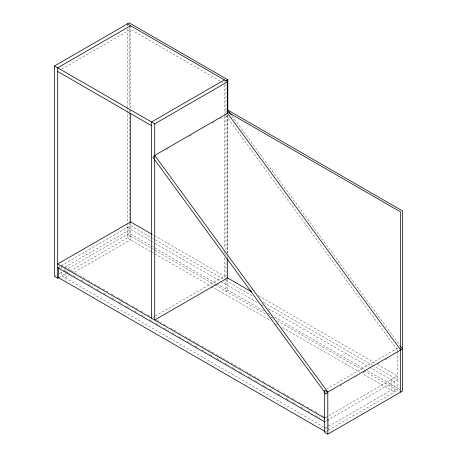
<?xml version="1.0" encoding="UTF-8"?>
<svg xmlns="http://www.w3.org/2000/svg" width="457" height="457" viewBox="0 0 457 457"><rect width="100%" height="100%" fill="white"/><g stroke="black" fill="none" stroke-linecap="round" stroke-linejoin="round"><path stroke-width="0.34" stroke-dasharray="2.29 1.71" d="M62.015 69.007L130.571 29.425L220.08 81.1M227.815 110.086L225.992 111.137L226.838 112.285M166.497 149.548L168.347 148.474M189.347 136.352L191.203 135.283M212.202 123.156L214.053 122.088M220.228 118.523L221.468 117.809M57.691 267.688L130.571 225.609L152.192 238.091M64.98 267.156L130.571 229.288M55.12 276.005L56.354 275.291M59.444 273.509L62.529 271.726M63.146 271.372L65.619 269.944M68.087 268.516L129.2 233.236L150.776 245.689M58.599 277.679L65.717 273.566M66.082 273.36L69.424 271.429M70.041 271.075L130.571 236.126M70.492 274.491L64.98 277.679L64.98 271.367M74.171 272.372L130.571 239.811L130.571 221.925M152.758 317.461L154.609 316.393M155.226 316.038L224.398 276.102L224.398 256.84M326.464 389.164L397.487 348.154L397.487 351.01M340.202 385.868L341.436 385.16M355.026 377.311L356.26 376.602M363.052 372.678L364.292 371.964M377.876 364.12L379.11 363.406M385.291 359.842L387.142 358.768M325.521 417.584L397.487 376.031L377.716 364.617M324.607 421.788L326.584 420.651M327.081 420.366L397.487 379.716L374.009 366.16M325.521 428.1L327.972 426.684M328.583 426.33L391.112 390.232L391.112 379.716M325.521 431.785L327.698 430.528M328.315 430.168L397.487 390.232L397.487 351.724M220.697 81.46L223.165 82.883M154.049 235.481L226.341 277.222M258.468 295.77L375.243 363.189M152.809 238.451L154.666 239.519M155.283 239.879L223.25 279.118M225.718 280.547L252.91 296.239M263.409 302.306L373.392 365.8M127.377 227.449L150.861 241.005M151.478 241.365L220.063 280.958M220.68 281.312L258.371 303.077M261.455 304.859L263.312 305.927M268.253 308.783L368.965 366.931M369.587 367.285L394.3 381.555L394.3 392.072L362.173 373.523M151.393 246.043L216.104 283.409M216.721 283.763L263.615 310.84M267.939 313.336L269.79 314.405M274.726 317.255L364.846 369.285M367.314 370.707L400.029 389.598M127.377 234.287L150.959 247.9M151.416 248.162L214.601 284.642M214.899 284.814L266.5 314.605M270.824 317.107L273.297 318.529M277.005 320.671L363.504 370.616M364.126 370.97L399.441 391.363M150.861 251.527L127.377 237.971L127.377 223.587M151.478 251.881L210.791 286.128M211.408 286.482L270.727 320.728M275.668 323.585L277.525 324.653M282.466 327.509L359.699 372.095M61.786 265.317L63.386 266.237M64.877 267.099L77.233 274.234M79.707 275.662L85.27 278.873M87.738 280.301L92.063 282.797M94.536 284.225L100.094 287.436M102.568 288.864L108.132 292.074M111.217 293.857L114.924 295.999M117.398 297.421L122.956 300.632M126.046 302.42L129.754 304.556M132.227 305.984L138.402 309.555M140.876 310.977L144.583 313.119M147.674 314.902L149.525 315.976M156.94 320.254L161.264 322.751M163.737 324.179L167.445 326.321M170.535 328.103L176.094 331.314M178.567 332.742L182.274 334.878M185.365 336.66L190.923 339.871M193.397 341.299L198.955 344.509M201.428 345.938L205.753 348.434M208.226 349.862L213.785 353.072M216.258 354.501L228.614 361.636M231.088 363.058L236.646 366.268M239.12 367.696L243.444 370.193M245.912 371.621L251.476 374.831M253.949 376.26L259.507 379.47M262.598 381.252L266.305 383.394M268.773 384.823L274.337 388.033M277.428 389.815L281.135 391.957M283.603 393.38L289.784 396.95M292.257 398.378L295.959 400.515M299.049 402.303L303.996 405.153M307.081 406.936L312.645 410.146M315.113 411.574L318.82 413.716M321.911 415.499L323.767 416.567M324.384 416.927L326.858 418.355M58.599 267.156L61.689 268.945M65.397 271.081L69.721 273.577M73.428 275.72L77.753 278.216M80.843 280.004L84.551 282.14M88.258 284.283L92.582 286.779M96.907 289.275L100.614 291.417M103.705 293.2L107.412 295.342M111.737 297.838L115.444 299.981M118.534 301.763L122.242 303.899M126.566 306.401L130.274 308.538M134.598 311.034L138.305 313.176M141.396 314.959L145.103 317.101M149.428 319.597L153.135 321.739M156.225 323.522L159.933 325.664M164.257 328.16L168.582 330.657M172.289 332.799L174.763 334.221M179.087 336.718L183.411 339.22M187.119 341.356L191.443 343.853M195.15 345.995L198.241 347.777M201.948 349.919L206.273 352.416M209.98 354.558L213.071 356.34M216.778 358.482L221.102 360.979M224.81 363.115L229.134 365.617M232.225 367.399L235.932 369.542M239.634 371.678L243.964 374.174M248.288 376.671L251.996 378.813M255.086 380.595L258.788 382.738M263.118 385.234L266.825 387.376M269.91 389.158L273.617 391.301M277.942 393.797L281.649 395.939M285.979 398.435L289.687 400.572M292.771 402.36L296.479 404.496M300.803 406.993L304.511 409.135M307.601 410.917L311.308 413.059M315.633 415.556L319.957 418.052M323.767 427.089L61.786 275.839L61.786 271.629M324.384 427.444L326.858 428.872M232.025 115.838L399.972 345.492M225.787 115.313L397.613 350.268M328.709 419.423L328.709 429.94M227.815 115.067L227.815 253.155M227.815 278.759L227.815 290.172L225.992 291.223L225.992 258.479M227.592 115.284L227.592 252.972M227.592 256.537L227.592 257.965M225.992 83.688L225.992 250.647M225.992 254.138L225.992 255.629M224.398 81.146L224.398 82.369M224.398 84.911L224.398 115.587M224.398 116.301L224.398 248.277M224.398 251.847L224.398 253.269M130.571 25.741L130.571 112.748M129.2 27.129L129.2 107.715M129.2 110.571L129.2 111.994M129.2 112.708L129.2 221.822M129.2 222.536L129.2 233.236M127.377 23.901L127.377 26.043M127.377 28.894L127.377 106.63M127.377 107.344L127.377 110.194M127.377 110.908L127.377 222.879M64.98 267.859L64.98 270.664M61.786 266.02L61.786 268.825"/><path stroke-width="0.69" d="M227.592 113.313L154.712 155.391L152.912 157.391L325.995 394.071L327.8 392.072L402.497 348.942L400.395 346.069M58.924 277.49L57.691 278.204L54.503 276.365L54.503 65.979L129.2 22.85L227.815 79.786L227.815 111.165M130.571 25.741L57.691 67.819L57.691 278.204M224.398 79.918L151.524 121.99L151.524 318.175M225.992 80.838L227.815 79.786M54.503 65.979L154.712 123.836L227.592 81.757L227.592 113.862M327.8 434.15L327.8 392.072L324.607 390.232L324.607 432.311L327.8 434.15L402.497 391.021L402.497 210.934L227.815 110.086L231.185 114.69M127.377 23.901L227.592 81.757M227.232 111.845L400.675 211.985L400.675 392.072M57.691 71.503L151.524 125.675M152.192 234.412L130.571 221.925L57.691 264.003L324.607 418.109M226.958 277.576L251.67 291.846M57.691 267.688L324.607 421.788M324.904 431.425L58.599 277.679L58.599 267.859M227.26 112.862L400.675 349.999M154.712 155.391L327.8 392.072M227.592 258.679L227.592 277.942L154.712 320.02L154.712 123.836M130.571 113.462L130.571 222.576"/></g></svg>
